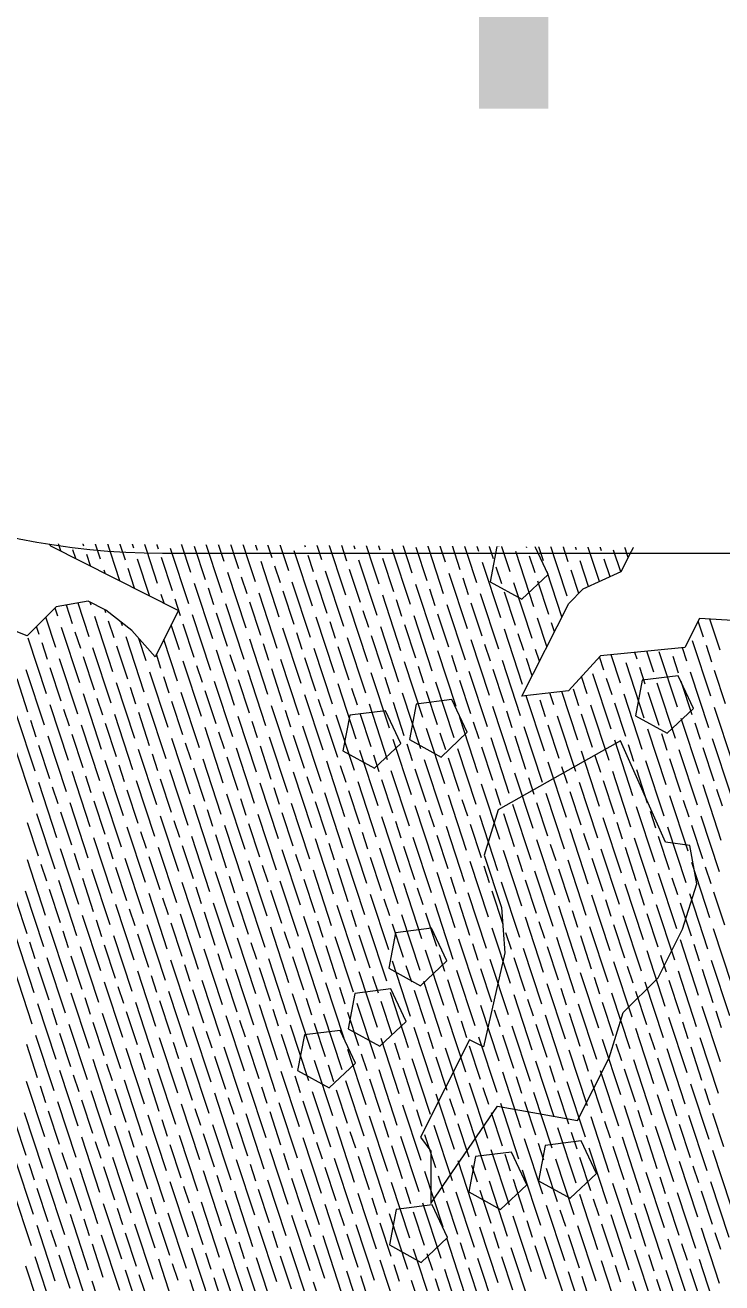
# Model space of a CAD drawing. Header units: millimetres. Extents: x 29001 to 40804, y -8833 to -5892.
# Drawn here: x 31346.83 to 31356.63, y -8234.88 to -8217.2 of the extents above; entities that cross this region are included whole.
import ezdxf
from ezdxf.enums import TextEntityAlignment as Align

# ---------------------------------------------------------------- set-up
doc = ezdxf.new("R2010")
doc.units = ezdxf.units.MM
doc.layers.get('0').update_dxf_attribs({"lineweight": 0})
for name, color, linetype, lineweight in [('250', 250, 'Continuous', 0), ('252', 252, 'Continuous', 0), ('ARBOL', 3, 'Continuous', 0), ('xxx_Auto_Kaplama_Mermer Tarama', 45, 'Continuous', 0), ('xxx_Auto_Yardimci_Isaret Genel', 51, 'Continuous', 0)]:
    doc.layers.add(name, color=color, linetype=linetype, lineweight=lineweight)
doc.styles.add('AUTOBAN', font='')
doc.styles.get('AUTOBAN').set_extended_font_data('Helvetica Normal Tr')

# ---------------------------------------------------------------- blocks, each defined once
blk = doc.blocks.new('cc')
at = {"color": 66, "linetype": 'Continuous', "true_color": 0x608d07}
for p, q in [((-1.3449, 4.1049), (-1.3471, 4.1062)), ((-1.6031, 4.0266), (-1.6162, 4.0341)), ((-1.2717, 3.911), (-1.5265, 4.0582)), ((-1.381, 4.05), (-1.4368, 4.0822)), ((-1.4796, 3.8794), (-1.6735, 3.9914)), ((-1.3898, 3.9034), (-1.5605, 4.0019)), ((-1.1801, 3.934), (-1.3242, 4.0172)), ((-1.3702, 3.7404), (-1.6546, 3.9046)), ((-1.81, 3.7668), (-1.9146, 3.8272)), ((-1.7016, 3.8559), (-1.7109, 3.8613)), ((-1.4884, 3.7328), (-1.659, 3.8313)), ((-1.1383, 3.6824), (-1.4227, 3.8465)), ((-1.2619, 3.8295), (-1.3472, 3.8788)), ((-0.9305, 3.714), (-1.2148, 3.8782)), ((-0.7838, 3.7052), (-0.9829, 3.8202)), ((-0.8221, 3.8031), (-0.899, 3.8475)), ((-1.9085, 3.5962), (-2.1928, 3.7604)), ((-2.0178, 3.7352), (-2.1097, 3.7882)), ((-1.9281, 3.7592), (-2.02, 3.8123)), ((-1.5781, 3.7088), (-1.7682, 3.8185)), ((-1.0486, 3.7064), (-1.2192, 3.8049)), ((-0.051, 3.6612), (-0.2099, 3.753)), ((-2.0266, 3.5886), (-2.1972, 3.6871)), ((-1.6766, 3.5381), (-1.9609, 3.7023)), ((-1.8001, 3.6853), (-1.8854, 3.7346)), ((-1.4687, 3.5698), (-1.7531, 3.734)), ((-1.3604, 3.6589), (-1.4457, 3.7082)), ((-1.029, 3.5434), (-1.3133, 3.7076)), ((-0.9206, 3.6325), (-1.006, 3.6818)), ((-0.762, 3.6168), (-0.8736, 3.6812)), ((-0.1691, 3.6536), (-0.2517, 3.7013)), ((-2.1163, 3.5645), (-2.2588, 3.6468)), ((-1.5869, 3.5622), (-1.7575, 3.6607)), ((-1.2368, 3.5117), (-1.5212, 3.6759)), ((-1.1471, 3.5358), (-1.3177, 3.6343)), ((-0.8151, 3.4958), (-1.0814, 3.6495)), ((-0.7885, 3.5563), (-0.878, 3.6079)), ((-0.0411, 3.5797), (-0.1265, 3.629)), ((-2.007, 3.4256), (-2.2873, 3.5875)), ((-1.8986, 3.5147), (-1.984, 3.5639)), ((-1.5672, 3.3992), (-1.8516, 3.5634)), ((-1.4589, 3.4883), (-1.5442, 3.5376)), ((-1.1275, 3.3728), (-1.4118, 3.537)), ((0.0824, 3.4326), (-0.2019, 3.5967)), ((0.1721, 3.4566), (0.0015, 3.5551)), ((-2.2148, 3.3939), (-2.3443, 3.4687)), ((-2.1251, 3.418), (-2.2957, 3.5165)), ((-1.7751, 3.3675), (-2.0594, 3.5317)), ((-1.6854, 3.3916), (-1.856, 3.4901)), ((-1.3353, 3.3411), (-1.6197, 3.5053)), ((-0.8956, 3.3147), (-1.1799, 3.4789)), ((-1.0191, 3.4619), (-1.1045, 3.5112)), ((-0.8417, 3.4353), (-0.9721, 3.5106)), ((-0.1495, 3.4906), (-0.2178, 3.53)), ((-1.2456, 3.3652), (-1.4162, 3.4637)), ((-0.8572, 3.3684), (-0.9765, 3.4373)), ((-0.0161, 3.2619), (-0.3005, 3.4261)), ((-0.1397, 3.4091), (-0.225, 3.4584)), ((0.1918, 3.2936), (-0.0926, 3.4578)), ((0.4237, 3.2355), (0.1393, 3.3997)), ((-2.5452, 3.2814), (-2.6202, 3.3247)), ((-2.2236, 3.2473), (-2.3793, 3.3372)), ((-2.1055, 3.255), (-2.3289, 3.384)), ((-1.8736, 3.1969), (-2.1579, 3.3611)), ((-1.9971, 3.3441), (-2.0825, 3.3933)), ((-1.6657, 3.2286), (-1.9501, 3.3927)), ((-1.4338, 3.1705), (-1.7182, 3.3347)), ((-1.5574, 3.3177), (-1.6427, 3.3669)), ((-1.226, 3.2022), (-1.5103, 3.3663)), ((-1.1177, 3.2913), (-1.203, 3.3405)), ((-0.8399, 3.2068), (-1.0706, 3.34)), ((-0.3661, 3.3124), (-0.3998, 3.3318)), ((-0.248, 3.32), (-0.3543, 3.3814)), ((0.0736, 3.286), (-0.097, 3.3845)), ((-2.6634, 3.2737), (-2.6686, 3.2768)), ((-2.3133, 3.2233), (-2.469, 3.3132)), ((-1.7839, 3.2209), (-1.9545, 3.3194)), ((-1.3441, 3.1945), (-1.5147, 3.2931)), ((-0.9941, 3.1441), (-1.2785, 3.3083)), ((-0.9044, 3.1682), (-1.075, 3.2667)), ((-0.1146, 3.0913), (-0.399, 3.2555)), ((-0.2382, 3.2385), (-0.3235, 3.2878)), ((0.0933, 3.123), (-0.1911, 3.2872)), ((0.2016, 3.2121), (0.1163, 3.2614)), ((0.533, 3.0966), (0.2486, 3.2608)), ((-2.4118, 3.0527), (-2.6962, 3.2169)), ((-2.5354, 3.1999), (-2.6207, 3.2491)), ((-2.204, 3.0843), (-2.4883, 3.2485)), ((-1.9721, 3.0263), (-2.2565, 3.1905)), ((-2.0957, 3.1735), (-2.181, 3.2227)), ((-1.7642, 3.0579), (-2.0486, 3.2221)), ((-1.6559, 3.1471), (-1.7412, 3.1963)), ((-1.3245, 3.0315), (-1.6089, 3.1957)), ((-0.3465, 3.1494), (-0.4909, 3.2327)), ((-0.0249, 3.1154), (-0.1955, 3.2139)), ((0.3252, 3.0649), (0.0408, 3.2291)), ((0.4149, 3.089), (0.2442, 3.1875)), ((-2.7619, 3.1031), (-2.8138, 3.1331)), ((-2.6437, 3.1107), (-2.7654, 3.181)), ((-2.3221, 3.0767), (-2.4927, 3.1752)), ((-1.8824, 3.0503), (-2.053, 3.1488)), ((-1.5323, 2.9999), (-1.8167, 3.1641)), ((-1.4426, 3.0239), (-1.6133, 3.1224)), ((-1.0926, 2.9735), (-1.377, 3.1377)), ((-1.2162, 3.1207), (-1.3015, 3.1699)), ((-0.8847, 3.0052), (-1.1691, 3.1693)), ((-0.8159, 3.1171), (-0.8617, 3.1435)), ((-0.4646, 3.1418), (-0.5317, 3.1805)), ((-0.3367, 3.0679), (-0.422, 3.1171)), ((-0.0052, 2.9524), (-0.2896, 3.1165)), ((-2.8516, 3.0791), (-2.8622, 3.0852)), ((-2.5103, 2.8821), (-2.7947, 3.0462)), ((-2.6339, 3.0292), (-2.7192, 3.0785)), ((-2.3025, 2.9137), (-2.5869, 3.0779)), ((-2.1942, 3.0028), (-2.2795, 3.0521)), ((-1.8627, 2.8873), (-2.1471, 3.0515)), ((-1.0029, 2.9975), (-1.1735, 3.096)), ((-0.7918, 3.0273), (-0.9372, 3.1113)), ((-0.2131, 2.9207), (-0.4975, 3.0849)), ((-0.1234, 2.9447), (-0.294, 3.0433)), ((0.2266, 2.8943), (-0.0577, 3.0585)), ((0.1031, 3.0415), (0.0178, 3.0907)), ((0.4345, 2.926), (0.1501, 3.0901)), ((0.5428, 3.0151), (0.4575, 3.0643)), ((-2.8604, 2.9325), (-2.959, 2.9894)), ((-2.7422, 2.9401), (-2.9106, 3.0373)), ((-2.4206, 2.9061), (-2.5913, 3.0046)), ((-2.0706, 2.8557), (-2.355, 3.0198)), ((-1.9809, 2.8797), (-2.1515, 2.9782)), ((-1.6309, 2.8293), (-1.9152, 2.9934)), ((-1.7544, 2.9764), (-1.8397, 3.0257)), ((-1.423, 2.8609), (-1.7074, 3.0251)), ((-1.3147, 2.95), (-1.4, 2.9993)), ((-0.9832, 2.8345), (-1.2676, 2.9987)), ((-0.8749, 2.9237), (-0.9602, 2.9729)), ((-0.7678, 2.9376), (-0.8279, 2.9723)), ((-0.445, 2.9788), (-0.5342, 3.0303)), ((0.3164, 2.9183), (0.1457, 3.0169)), ((0.6664, 2.8679), (0.382, 3.0321)), ((-2.9501, 2.9085), (-3.0069, 2.9413)), ((-2.7324, 2.8586), (-2.8177, 2.9079)), ((-2.401, 2.7431), (-2.6854, 2.9073)), ((-1.5411, 2.8533), (-1.7118, 2.9518)), ((-1.1911, 2.8029), (-1.4755, 2.9671)), ((-1.1014, 2.8269), (-1.272, 2.9254)), ((-0.7514, 2.7765), (-1.0357, 2.9407)), ((-0.4352, 2.8973), (-0.5205, 2.9465)), ((-0.1038, 2.7817), (-0.3881, 2.9459)), ((0.0046, 2.8709), (-0.0807, 2.9201)), ((0.336, 2.7553), (0.0516, 2.9195)), ((-2.8407, 2.7695), (-2.9829, 2.8516)), ((-2.6089, 2.7114), (-2.8932, 2.8756)), ((-2.5191, 2.7355), (-2.6898, 2.834)), ((-2.1691, 2.685), (-2.4535, 2.8492)), ((-2.2927, 2.8322), (-2.378, 2.8815)), ((-1.9613, 2.7167), (-2.2456, 2.8809)), ((-1.8529, 2.8058), (-1.9382, 2.8551)), ((-1.5215, 2.6903), (-1.8059, 2.8545)), ((-0.7438, 2.8479), (-0.8323, 2.899)), ((-0.5435, 2.8081), (-0.6051, 2.8437)), ((-0.3116, 2.7501), (-0.5608, 2.894)), ((-0.2219, 2.7741), (-0.3925, 2.8726)), ((0.1281, 2.7237), (-0.1562, 2.8879)), ((0.2178, 2.7477), (0.0472, 2.8462)), ((0.5679, 2.6973), (0.2835, 2.8615)), ((0.4443, 2.8445), (0.359, 2.8937)), ((0.7757, 2.729), (0.4914, 2.8931)), ((-2.9589, 2.7619), (-2.9728, 2.7699)), ((-2.0794, 2.7091), (-2.25, 2.8076)), ((-1.7294, 2.6587), (-2.0137, 2.8228)), ((-1.6396, 2.6827), (-1.8103, 2.7812)), ((-1.2896, 2.6323), (-1.574, 2.7964)), ((-1.4132, 2.7794), (-1.4985, 2.8287)), ((-1.0818, 2.6639), (-1.3661, 2.8281)), ((-0.8499, 2.6059), (-1.1342, 2.77)), ((-0.9734, 2.753), (-1.0587, 2.8023)), ((-0.642, 2.6375), (-0.9264, 2.8017)), ((-0.5337, 2.7266), (-0.619, 2.7759)), ((-0.2023, 2.6111), (-0.4866, 2.7753)), ((0.6576, 2.7213), (0.487, 2.8198)), ((-2.7074, 2.5408), (-2.9813, 2.699)), ((-2.8309, 2.688), (-2.9162, 2.7372)), ((-2.4995, 2.5725), (-2.7839, 2.7367)), ((-2.3912, 2.6616), (-2.4765, 2.7109)), ((-2.0598, 2.5461), (-2.3441, 2.7103)), ((-1.1999, 2.6563), (-1.3705, 2.7548)), ((-0.7602, 2.6299), (-0.9308, 2.7284)), ((-0.4101, 2.5795), (-0.6936, 2.7431)), ((-0.3204, 2.6035), (-0.491, 2.702)), ((0.0296, 2.5531), (-0.2547, 2.7173)), ((-0.0939, 2.7002), (-0.1792, 2.7495)), ((0.2375, 2.5847), (-0.0469, 2.7489)), ((0.4694, 2.5267), (0.185, 2.6909)), ((0.3458, 2.6738), (0.2605, 2.7231)), ((0.6772, 2.5583), (0.3929, 2.7225)), ((0.7856, 2.6475), (0.7002, 2.6967)), ((-2.9393, 2.5989), (-2.9898, 2.6281)), ((-2.6176, 2.5649), (-2.7883, 2.6634)), ((-2.2676, 2.5144), (-2.552, 2.6786)), ((-2.1779, 2.5385), (-2.3485, 2.637)), ((-1.8279, 2.488), (-2.1122, 2.6522)), ((-1.9514, 2.6352), (-2.0367, 2.6845)), ((-1.62, 2.5197), (-1.9044, 2.6839)), ((-1.3881, 2.4616), (-1.6725, 2.6258)), ((-1.5117, 2.6088), (-1.597, 2.6581)), ((-1.1803, 2.4933), (-1.4646, 2.6575)), ((-1.0719, 2.5824), (-1.1572, 2.6317)), ((-0.7405, 2.4669), (-1.0249, 2.6311)), ((0.1193, 2.5771), (-0.0513, 2.6756)), ((0.5591, 2.5507), (0.3885, 2.6492)), ((0.9091, 2.5003), (0.6248, 2.6645)), ((0.9988, 2.5243), (0.8282, 2.6228)), ((-2.9294, 2.5174), (-2.9983, 2.5571)), ((-2.598, 2.4019), (-2.8824, 2.566)), ((-1.7382, 2.5121), (-1.9088, 2.6106)), ((-1.2984, 2.4857), (-1.469, 2.5842)), ((-0.9484, 2.4352), (-1.2327, 2.5994)), ((-0.8587, 2.4593), (-1.0293, 2.5578)), ((-0.5086, 2.4088), (-0.793, 2.573)), ((-0.6322, 2.556), (-0.7175, 2.6053)), ((-0.3008, 2.4405), (-0.5851, 2.6047)), ((-0.0689, 2.3825), (-0.3532, 2.5466)), ((-0.1924, 2.5296), (-0.2778, 2.5789)), ((0.139, 2.4141), (-0.1454, 2.5783)), ((0.2473, 2.5032), (0.162, 2.5525)), ((0.5787, 2.3877), (0.2944, 2.5519)), ((-3.1559, 2.4206), (-3.322, 2.5165)), ((-3.0378, 2.4283), (-3.2323, 2.5406)), ((-2.8059, 2.3702), (-3.0068, 2.4862)), ((-2.7162, 2.3942), (-2.8868, 2.4927)), ((-2.3661, 2.3438), (-2.6505, 2.508)), ((-2.4897, 2.491), (-2.575, 2.5402)), ((-2.1583, 2.3755), (-2.4426, 2.5396)), ((-1.9264, 2.3174), (-2.2107, 2.4816)), ((-2.0499, 2.4646), (-2.1352, 2.5138)), ((-1.7185, 2.3491), (-2.0029, 2.5132)), ((-1.6102, 2.4382), (-1.6955, 2.4874)), ((-1.2788, 2.3227), (-1.5631, 2.4869)), ((-0.4189, 2.4329), (-0.5895, 2.5314)), ((0.0208, 2.4065), (-0.1498, 2.505)), ((0.3709, 2.3561), (0.0865, 2.5202)), ((0.4606, 2.3801), (0.29, 2.4786)), ((0.8106, 2.3297), (0.5262, 2.4938)), ((0.687, 2.4768), (0.6017, 2.5261)), ((1.0185, 2.3613), (0.7341, 2.5255)), ((-3.2456, 2.3966), (-3.3803, 2.4743)), ((-2.2764, 2.3678), (-2.447, 2.4664)), ((-1.8367, 2.3414), (-2.0073, 2.44)), ((-1.4866, 2.291), (-1.771, 2.4552)), ((-1.3969, 2.3151), (-1.5675, 2.4136)), ((-1.0469, 2.2646), (-1.3312, 2.4288)), ((-1.1704, 2.4118), (-1.2558, 2.461)), ((-0.839, 2.2963), (-1.1234, 2.4605)), ((-0.7307, 2.3854), (-0.816, 2.4347)), ((-0.3993, 2.2699), (-0.6836, 2.4341)), ((-0.291, 2.359), (-0.3763, 2.4083)), ((0.0405, 2.2435), (-0.2439, 2.4077)), ((0.9003, 2.3537), (0.7297, 2.4522)), ((1.2504, 2.3033), (0.966, 2.4674)), ((-3.1363, 2.2576), (-3.3752, 2.3956)), ((-2.9044, 2.1996), (-3.1887, 2.3638)), ((-3.0279, 2.3468), (-3.1132, 2.396)), ((-2.6965, 2.2312), (-2.9809, 2.3954)), ((-2.4646, 2.1732), (-2.749, 2.3374)), ((-2.5882, 2.3204), (-2.6735, 2.3696)), ((-2.2568, 2.2048), (-2.5411, 2.369)), ((-2.1484, 2.294), (-2.2338, 2.3432)), ((-1.817, 2.1784), (-2.1014, 2.3426)), ((-0.9572, 2.2887), (-1.1278, 2.3872)), ((-0.6071, 2.2382), (-0.8915, 2.4024)), ((-0.5174, 2.2623), (-0.688, 2.3608)), ((-0.1674, 2.2118), (-0.4518, 2.376)), ((-0.0777, 2.2359), (-0.2483, 2.3344)), ((0.2724, 2.1854), (-0.012, 2.3496)), ((0.1488, 2.3326), (0.0635, 2.3819)), ((0.4802, 2.2171), (0.1958, 2.3813)), ((0.5885, 2.3062), (0.5032, 2.3555)), ((0.92, 2.1907), (0.6356, 2.3549)), ((-3.2544, 2.25), (-3.3702, 2.3168)), ((-2.8147, 2.2236), (-2.9853, 2.3221)), ((-2.3749, 2.1972), (-2.5455, 2.2957)), ((-2.0249, 2.1468), (-2.3092, 2.311)), ((-1.9352, 2.1708), (-2.1058, 2.2693)), ((-1.5851, 2.1204), (-1.8695, 2.2846)), ((-1.7087, 2.2676), (-1.794, 2.3168)), ((-1.3773, 2.1521), (-1.6616, 2.3162)), ((-1.269, 2.2412), (-1.3543, 2.2904)), ((-0.9375, 2.1257), (-1.2219, 2.2898)), ((-0.8292, 2.2148), (-0.9145, 2.264)), ((-0.4978, 2.0993), (-0.7822, 2.2634)), ((0.3621, 2.2095), (0.1914, 2.308)), ((0.7121, 2.159), (0.4277, 2.3232)), ((0.8018, 2.1831), (0.6312, 2.2816)), ((1.1519, 2.1326), (0.8675, 2.2968)), ((1.0283, 2.2798), (0.943, 2.3291)), ((1.3597, 2.1643), (1.0753, 2.3285)), ((-3.2348, 2.087), (-3.4214, 2.1947)), ((-3.3441, 2.226), (-3.4018, 2.2593)), ((-3.0029, 2.029), (-3.2872, 2.1931)), ((-3.1264, 2.1761), (-3.2118, 2.2254)), ((-2.795, 2.0606), (-3.0794, 2.2248)), ((-2.6867, 2.1497), (-2.772, 2.199)), ((-2.3553, 2.0342), (-2.6396, 2.1984)), ((-1.4954, 2.1444), (-1.666, 2.2429)), ((-1.1454, 2.094), (-1.4298, 2.2582)), ((-1.0557, 2.118), (-1.2263, 2.2165)), ((-0.7056, 2.0676), (-0.99, 2.2318)), ((-0.2659, 2.0412), (-0.5503, 2.2054)), ((-0.3895, 2.1884), (-0.4748, 2.2376)), ((-0.058, 2.0729), (-0.3424, 2.237)), ((0.0503, 2.162), (-0.035, 2.2112)), ((0.3817, 2.0465), (0.0973, 2.2107)), ((1.2416, 2.1567), (1.0709, 2.2552)), ((-2.9132, 2.053), (-3.0838, 2.1515)), ((-2.5631, 2.0026), (-2.8475, 2.1667)), ((-2.4734, 2.0266), (-2.644, 2.1251)), ((-2.1234, 1.9762), (-2.4078, 2.1404)), ((-2.247, 2.1233), (-2.3323, 2.1726)), ((-1.9155, 2.0078), (-2.1999, 2.172)), ((-1.8072, 2.0969), (-1.8925, 2.1462)), ((-1.4758, 1.9814), (-1.7602, 2.1456)), ((-0.6159, 2.0916), (-0.7866, 2.1902)), ((-0.1762, 2.0652), (-0.3468, 2.1638)), ((0.1739, 2.0148), (-0.1105, 2.179)), ((0.2636, 2.0389), (0.0929, 2.1374)), ((0.6136, 1.9884), (0.3292, 2.1526)), ((0.49, 2.1356), (0.4047, 2.1848)), ((0.8215, 2.0201), (0.5371, 2.1843)), ((1.0533, 1.962), (0.769, 2.1262)), ((0.9298, 2.1092), (0.8445, 2.1585)), ((1.2612, 1.9937), (0.9768, 2.1579)), ((1.3695, 2.0828), (1.2842, 2.1321)), ((-3.3529, 2.0794), (-3.4201, 2.1182)), ((-3.225, 2.0055), (-3.3103, 2.0548)), ((-2.8935, 1.89), (-3.1779, 2.0542)), ((-2.0337, 2.0002), (-2.2043, 2.0987)), ((-1.6836, 1.9498), (-1.968, 2.114)), ((-1.5939, 1.9738), (-1.7646, 2.0723)), ((-1.2439, 1.9234), (-1.5283, 2.0876)), ((-1.3675, 2.0706), (-1.4528, 2.1198)), ((-1.036, 1.955), (-1.3204, 2.1192)), ((-0.8041, 1.897), (-1.0885, 2.0612)), ((-0.9277, 2.0442), (-1.013, 2.0934)), ((-0.5963, 1.9286), (-0.8807, 2.0928)), ((-0.488, 2.0178), (-0.5733, 2.067)), ((-0.1565, 1.9022), (-0.4409, 2.0664)), ((0.7033, 2.0125), (0.5327, 2.111)), ((1.1431, 1.9861), (0.9724, 2.0846)), ((1.4931, 1.9356), (1.2087, 2.0998)), ((-3.1014, 1.8583), (-3.3858, 2.0225)), ((-3.0117, 1.8824), (-3.1823, 1.9809)), ((-2.6616, 1.8319), (-2.946, 1.9961)), ((-2.7852, 1.9791), (-2.8705, 2.0284)), ((-2.4538, 1.8636), (-2.7382, 2.0278)), ((-2.3455, 1.9527), (-2.4308, 2.002)), ((-2.014, 1.8372), (-2.2984, 2.0014)), ((-1.1542, 1.9474), (-1.3248, 2.0459)), ((-0.7144, 1.921), (-0.8851, 2.0195)), ((-0.3644, 1.8706), (-0.6488, 2.0348)), ((-0.2747, 1.8946), (-0.4453, 1.9931)), ((0.0753, 1.8442), (-0.209, 2.0084)), ((-0.0482, 1.9914), (-0.1335, 2.0406)), ((0.2832, 1.8759), (-0.0012, 2.04)), ((0.5151, 1.8178), (0.2307, 1.982)), ((0.3915, 1.965), (0.3062, 2.0142)), ((0.7229, 1.8495), (0.4386, 2.0136)), ((0.8313, 1.9386), (0.746, 1.9878)), ((1.1627, 1.8231), (0.8783, 1.9872)), ((-3.3333, 1.9164), (-3.4176, 1.9651)), ((-2.5719, 1.856), (-2.7426, 1.9545)), ((-2.2219, 1.8056), (-2.5063, 1.9697)), ((-2.1322, 1.8296), (-2.3028, 1.9281)), ((-1.7821, 1.7792), (-2.0665, 1.9433)), ((-1.9057, 1.9263), (-1.991, 1.9756)), ((-1.5743, 1.8108), (-1.8587, 1.975)), ((-1.3424, 1.7528), (-1.6268, 1.9169)), ((-1.466, 1.8999), (-1.5513, 1.9492)), ((-1.1345, 1.7844), (-1.4189, 1.9486)), ((-1.0262, 1.8735), (-1.1115, 1.9228)), ((-0.6948, 1.758), (-0.9792, 1.9222)), ((0.1651, 1.8682), (-0.0056, 1.9667)), ((0.6048, 1.8418), (0.4342, 1.9403)), ((0.9548, 1.7914), (0.6705, 1.9556)), ((1.0445, 1.8154), (0.8739, 1.914)), ((1.3946, 1.765), (1.1102, 1.9292)), ((1.271, 1.9122), (1.1857, 1.9614)), ((1.6024, 1.7967), (1.3181, 1.9608)), ((-3.3235, 1.8349), (-3.4088, 1.8841)), ((-2.992, 1.7194), (-3.2764, 1.8836)), ((-2.8837, 1.8085), (-2.969, 1.8578)), ((-2.6503, 1.7496), (-2.8367, 1.8572)), ((-1.6924, 1.8032), (-1.8631, 1.9017)), ((-1.2527, 1.7768), (-1.4233, 1.8753)), ((-0.9027, 1.7264), (-1.187, 1.8905)), ((-0.8129, 1.7504), (-0.9836, 1.8489)), ((-0.4629, 1.7), (-0.7473, 1.8642)), ((-0.5865, 1.8471), (-0.6718, 1.8964)), ((-0.2551, 1.7316), (-0.5394, 1.8958)), ((-0.1467, 1.8207), (-0.232, 1.87)), ((0.1847, 1.7052), (-0.0997, 1.8694)), ((0.293, 1.7944), (0.2077, 1.8436)), ((0.6244, 1.6788), (0.3401, 1.843)), ((1.4843, 1.7891), (1.3137, 1.8876)), ((-3.1999, 1.6877), (-3.4151, 1.8119)), ((-3.1102, 1.7118), (-3.2808, 1.8103)), ((-2.8297, 1.7015), (-3.0445, 1.8255)), ((-2.74, 1.7255), (-2.8411, 1.7839)), ((-2.5606, 1.7736), (-2.6048, 1.7991)), ((-2.444, 1.7821), (-2.5293, 1.8314)), ((-2.1125, 1.6666), (-2.3969, 1.8308)), ((-1.8807, 1.6085), (-2.165, 1.7727)), ((-2.0042, 1.7557), (-2.0895, 1.805)), ((-1.6728, 1.6402), (-1.9572, 1.8044)), ((-1.5645, 1.7293), (-1.6498, 1.7786)), ((-1.2331, 1.6138), (-1.5174, 1.778)), ((-0.3732, 1.724), (-0.5438, 1.8225)), ((-0.0232, 1.6736), (-0.3075, 1.8378)), ((0.0665, 1.6976), (-0.1041, 1.7961)), ((0.4166, 1.6472), (0.1322, 1.8114)), ((0.5063, 1.6712), (0.3357, 1.7697)), ((0.8563, 1.6208), (0.572, 1.785)), ((0.7328, 1.768), (0.6475, 1.8172)), ((1.0642, 1.6524), (0.7798, 1.8166)), ((1.1725, 1.7416), (1.0872, 1.7908)), ((1.5039, 1.6261), (1.2196, 1.7902)), ((-3.1886, 1.6054), (-3.3749, 1.7129)), ((-2.3204, 1.6349), (-2.4492, 1.7093)), ((-2.2307, 1.659), (-2.4013, 1.7575)), ((-1.7909, 1.6326), (-1.9616, 1.7311)), ((-1.4409, 1.5821), (-1.7253, 1.7463)), ((-1.3512, 1.6062), (-1.5218, 1.7047)), ((-1.0012, 1.5557), (-1.2855, 1.7199)), ((-1.1247, 1.7029), (-1.21, 1.7522)), ((-0.7933, 1.5874), (-1.0777, 1.7516)), ((-0.685, 1.6765), (-0.7703, 1.7258)), ((-0.3536, 1.561), (-0.6379, 1.7252)), ((-0.2452, 1.6501), (-0.3305, 1.6994)), ((0.0862, 1.5346), (-0.1982, 1.6988)), ((0.946, 1.6448), (0.7754, 1.7433)), ((1.2961, 1.5944), (1.0117, 1.7586)), ((1.3858, 1.6184), (1.2152, 1.7169)), ((1.7358, 1.568), (1.4515, 1.7322)), ((1.6123, 1.7152), (1.5269, 1.7644)), ((-3.3123, 1.6009), (-3.3793, 1.6396)), ((-3.0989, 1.6294), (-3.143, 1.6549)), ((-3.0092, 1.6534), (-3.0675, 1.6871)), ((-2.9195, 1.6775), (-2.9352, 1.6865)), ((-2.1027, 1.5851), (-2.188, 1.6343)), ((-1.7713, 1.4696), (-2.0557, 1.6338)), ((-0.9115, 1.5798), (-1.0821, 1.6783)), ((-0.5614, 1.5294), (-0.8458, 1.6935)), ((-0.4717, 1.5534), (-0.6423, 1.6519)), ((-0.1217, 1.503), (-0.406, 1.6671)), ((0.3181, 1.4766), (0.0337, 1.6407)), ((0.1945, 1.6237), (0.1092, 1.673)), ((0.5259, 1.5082), (0.2416, 1.6724)), ((0.6343, 1.5973), (0.5489, 1.6466)), ((0.9657, 1.4818), (0.6813, 1.646)), ((1.8255, 1.592), (1.6549, 1.6905)), ((-2.2111, 1.496), (-2.4252, 1.6196)), ((-1.9792, 1.4379), (-2.2635, 1.6021)), ((-1.8895, 1.462), (-2.0601, 1.5605)), ((-1.5394, 1.4115), (-1.8238, 1.5757)), ((-1.663, 1.5587), (-1.7483, 1.6079)), ((-1.3316, 1.4432), (-1.6159, 1.6074)), ((-1.2232, 1.5323), (-1.3085, 1.5816)), ((-0.8918, 1.4168), (-1.1762, 1.581)), ((-0.032, 1.527), (-0.2026, 1.6255)), ((0.4078, 1.5006), (0.2372, 1.5991)), ((0.7578, 1.4502), (0.4735, 1.6143)), ((0.8475, 1.4742), (0.6769, 1.5727)), ((1.1976, 1.4238), (0.9132, 1.588)), ((1.074, 1.5709), (0.9887, 1.6202)), ((1.4054, 1.4554), (1.1211, 1.6196)), ((1.6373, 1.3974), (1.353, 1.5616)), ((1.5138, 1.5446), (1.4284, 1.5938)), ((1.8452, 1.429), (1.5608, 1.5932)), ((-2.8587, 1.4907), (-2.8748, 1.5001)), ((-2.7689, 1.5147), (-2.7851, 1.5241)), ((-2.641, 1.4409), (-2.7263, 1.4901)), ((-2.6508, 1.5224), (-2.6689, 1.5328)), ((-2.3096, 1.3254), (-2.5939, 1.4895)), ((-2.4189, 1.4643), (-2.5339, 1.5307)), ((-2.3292, 1.4884), (-2.4011, 1.5299)), ((-1.4497, 1.4356), (-1.6203, 1.5341)), ((-1.0997, 1.3851), (-1.384, 1.5493)), ((-1.01, 1.4092), (-1.1806, 1.5077)), ((-0.6599, 1.3587), (-0.9443, 1.5229)), ((-0.7835, 1.5059), (-0.8688, 1.5552)), ((-0.4521, 1.3904), (-0.7364, 1.5546)), ((-0.2202, 1.3323), (-0.5045, 1.4965)), ((-0.3437, 1.4795), (-0.4291, 1.5288)), ((-0.0123, 1.364), (-0.2967, 1.5282)), ((0.096, 1.4531), (0.0107, 1.5024)), ((0.4274, 1.3376), (0.1431, 1.5018)), ((1.2873, 1.4478), (1.1167, 1.5463)), ((1.727, 1.4214), (1.5564, 1.5199)), ((2.0771, 1.371), (1.7927, 1.5352)), ((-2.7493, 1.3517), (-2.9216, 1.4512)), ((-2.5174, 1.2937), (-2.8018, 1.4579)), ((-2.4277, 1.3177), (-2.5983, 1.4162)), ((-2.0777, 1.2673), (-2.362, 1.4315)), ((-2.2012, 1.4145), (-2.2865, 1.4637)), ((-1.8698, 1.299), (-2.1542, 1.4631)), ((-1.7615, 1.3881), (-1.8468, 1.4373)), ((-1.4301, 1.2726), (-1.7144, 1.4367)), ((-0.5702, 1.3828), (-0.7408, 1.4813)), ((-0.1305, 1.3564), (-0.3011, 1.4549)), ((0.2196, 1.3059), (-0.0648, 1.4701)), ((0.3093, 1.33), (0.1387, 1.4285)), ((0.6593, 1.2795), (0.375, 1.4437)), ((0.5358, 1.4267), (0.4504, 1.476)), ((0.8672, 1.3112), (0.5828, 1.4754)), ((1.0991, 1.2532), (0.8147, 1.4173)), ((0.9755, 1.4003), (0.8902, 1.4496)), ((1.3069, 1.2848), (1.0226, 1.449)), ((1.4152, 1.3739), (1.3299, 1.4232)), ((1.7467, 1.2584), (1.4623, 1.4226)), ((-2.9572, 1.3201), (-2.9992, 1.3444)), ((-2.8675, 1.3441), (-2.9626, 1.3991)), ((-1.988, 1.2913), (-2.1586, 1.3898)), ((-1.6379, 1.2409), (-1.9223, 1.4051)), ((-1.5482, 1.2649), (-1.7188, 1.3634)), ((-1.1982, 1.2145), (-1.4825, 1.3787)), ((-1.3217, 1.3617), (-1.4071, 1.4109)), ((-0.9903, 1.2462), (-1.2747, 1.4103)), ((-0.7584, 1.1881), (-1.0428, 1.3523)), ((-0.882, 1.3353), (-0.9673, 1.3845)), ((-0.5506, 1.2198), (-0.8349, 1.3839)), ((-0.4422, 1.3089), (-0.5276, 1.3581)), ((-0.1108, 1.1934), (-0.3952, 1.3576)), ((0.749, 1.3036), (0.5784, 1.4021)), ((1.1888, 1.2772), (1.0182, 1.3757)), ((1.5388, 1.2268), (1.2544, 1.3909)), ((1.6285, 1.2508), (1.4579, 1.3493)), ((1.9786, 1.2004), (1.6942, 1.3645)), ((1.855, 1.3475), (1.7697, 1.3968)), ((2.1864, 1.232), (1.902, 1.3962)), ((-2.6159, 1.1231), (-2.9003, 1.2873)), ((-2.7395, 1.2702), (-2.8248, 1.3195)), ((-2.4081, 1.1547), (-2.6924, 1.3189)), ((-2.2997, 1.2439), (-2.3851, 1.2931)), ((-1.9683, 1.1283), (-2.2527, 1.2925)), ((-1.1085, 1.2385), (-1.2791, 1.3371)), ((-0.6687, 1.2122), (-0.8393, 1.3107)), ((-0.3187, 1.1617), (-0.603, 1.3259)), ((-0.229, 1.1858), (-0.3996, 1.2843)), ((0.1211, 1.1353), (-0.1633, 1.2995)), ((-0.0025, 1.2825), (-0.0878, 1.3317)), ((0.3289, 1.167), (0.0446, 1.3312)), ((0.5608, 1.1089), (0.2764, 1.2731)), ((0.4372, 1.2561), (0.3519, 1.3054)), ((0.7687, 1.1406), (0.4843, 1.3048)), ((0.877, 1.2297), (0.7917, 1.279)), ((1.2084, 1.1142), (0.924, 1.2784)), ((2.0683, 1.2244), (1.8976, 1.3229)), ((-2.8478, 1.1811), (-3.0036, 1.2711)), ((-2.5262, 1.1471), (-2.6968, 1.2456)), ((-2.1762, 1.0967), (-2.4605, 1.2609)), ((-2.0865, 1.1207), (-2.2571, 1.2192)), ((-1.7364, 1.0703), (-2.0208, 1.2345)), ((-1.86, 1.2175), (-1.9453, 1.2667)), ((-1.5286, 1.1019), (-1.8129, 1.2661)), ((-1.2967, 1.0439), (-1.5811, 1.2081)), ((-1.4202, 1.1911), (-1.5056, 1.2403)), ((-1.0888, 1.0755), (-1.3732, 1.2397)), ((-0.9805, 1.1647), (-1.0658, 1.2139)), ((-0.6491, 1.0492), (-0.9334, 1.2133)), ((0.2108, 1.1594), (0.0402, 1.2579)), ((0.6505, 1.133), (0.4799, 1.2315)), ((1.0006, 1.0825), (0.7162, 1.2467)), ((1.0903, 1.1066), (0.9196, 1.2051)), ((1.4403, 1.0561), (1.1559, 1.2203)), ((1.3167, 1.2033), (1.2314, 1.2526)), ((1.6482, 1.0878), (1.3638, 1.252)), ((1.7565, 1.1769), (1.6712, 1.2262)), ((2.0879, 1.0614), (1.8035, 1.2256)), ((-2.966, 1.1735), (-3.0081, 1.1978)), ((-2.838, 1.0996), (-2.9233, 1.1489)), ((-2.5066, 0.9841), (-2.7909, 1.1483)), ((-1.6467, 1.0943), (-1.8173, 1.1928)), ((-1.207, 1.0679), (-1.3776, 1.1664)), ((-0.8569, 1.0175), (-1.1413, 1.1817)), ((-0.7672, 1.0415), (-0.9378, 1.14)), ((-0.4172, 0.9911), (-0.7016, 1.1553)), ((-0.5408, 1.1383), (-0.6261, 1.1875)), ((-0.2093, 1.0228), (-0.4937, 1.1869)), ((-0.101, 1.1119), (-0.1863, 1.1611)), ((0.2304, 0.9964), (-0.054, 1.1605)), ((0.3387, 1.0855), (0.2534, 1.1347)), ((0.6702, 0.97), (0.3858, 1.1341)), ((1.53, 1.0802), (1.3594, 1.1787)), ((1.88, 1.0297), (1.5957, 1.1939)), ((1.9698, 1.0538), (1.7991, 1.1523)), ((2.3198, 1.0033), (2.0354, 1.1675)), ((2.1962, 1.1505), (2.1109, 1.1998)), ((-2.7144, 0.9525), (-2.9988, 1.1166)), ((-2.6247, 0.9765), (-2.7953, 1.075)), ((-2.2747, 0.9261), (-2.5591, 1.0902)), ((-2.3983, 1.0732), (-2.4836, 1.1225)), ((-2.0668, 0.9577), (-2.3512, 1.1219)), ((-1.8349, 0.8997), (-2.1193, 1.0638)), ((-1.9585, 1.0468), (-2.0438, 1.0961)), ((-1.6271, 0.9313), (-1.9114, 1.0955)), ((-1.5188, 1.0204), (-1.6041, 1.0697)), ((-1.1873, 0.9049), (-1.4717, 1.0691)), ((-0.3275, 1.0151), (-0.4981, 1.1136)), ((0.0226, 0.9647), (-0.2618, 1.1289)), ((0.1123, 0.9887), (-0.0584, 1.0872)), ((0.4623, 0.9383), (0.1779, 1.1025)), ((0.552, 0.9623), (0.3814, 1.0609)), ((0.902, 0.9119), (0.6177, 1.0761)), ((0.7785, 1.0591), (0.6932, 1.1083)), ((1.1099, 0.9436), (0.8255, 1.1078)), ((1.2182, 1.0327), (1.1329, 1.0819)), ((1.5496, 0.9172), (1.2653, 1.0814)), ((-2.185, 0.9501), (-2.3556, 1.0486)), ((-1.7452, 0.9237), (-1.9158, 1.0222)), ((-1.3952, 0.8733), (-1.6796, 1.0374)), ((-1.3055, 0.8973), (-1.4761, 0.9958)), ((-0.9554, 0.8469), (-1.2398, 1.0111)), ((-1.079, 0.994), (-1.1643, 1.0433)), ((-0.7476, 0.8785), (-1.032, 1.0427)), ((-0.6393, 0.9677), (-0.7246, 1.0169)), ((-0.3078, 0.8521), (-0.5922, 1.0163)), ((-0.1995, 0.9413), (-0.2848, 0.9905)), ((0.9918, 0.936), (0.8211, 1.0345)), ((1.3418, 0.8855), (1.0574, 1.0497)), ((1.4315, 0.9096), (1.2609, 1.0081)), ((1.7815, 0.8591), (1.4972, 1.0233)), ((1.658, 1.0063), (1.5727, 1.0555)), ((1.9894, 0.8908), (1.705, 1.055)), ((2.2213, 0.8327), (1.9369, 0.9969)), ((2.0977, 0.9799), (2.0124, 1.0292)), ((2.4291, 0.8644), (2.1448, 1.0286)), ((-2.6051, 0.8135), (-2.8894, 0.9777)), ((-2.3732, 0.7554), (-2.6576, 0.9196)), ((-2.4968, 0.9026), (-2.5821, 0.9519)), ((-2.1653, 0.7871), (-2.4497, 0.9513)), ((-2.057, 0.8762), (-2.1423, 0.9255)), ((-1.7256, 0.7607), (-2.01, 0.9249)), ((-0.8657, 0.8709), (-1.0364, 0.9694)), ((-0.5157, 0.8205), (-0.8001, 0.9847)), ((-0.426, 0.8445), (-0.5966, 0.943)), ((-0.076, 0.7941), (-0.3603, 0.9583)), ((0.1319, 0.8257), (-0.1525, 0.9899)), ((0.3638, 0.7677), (0.0794, 0.9319)), ((0.2402, 0.9149), (0.1549, 0.9641)), ((0.5716, 0.7993), (0.2873, 0.9635)), ((0.68, 0.8885), (0.5947, 0.9377)), ((1.0114, 0.773), (0.727, 0.9371)), ((1.8713, 0.8832), (1.7006, 0.9817)), ((2.311, 0.8568), (2.1404, 0.9553)), ((-2.7232, 0.8059), (-2.8938, 0.9044)), ((-2.2835, 0.7795), (-2.4541, 0.878)), ((-1.9334, 0.729), (-2.2178, 0.8932)), ((-1.8437, 0.7531), (-2.0144, 0.8516)), ((-1.4937, 0.7027), (-1.7781, 0.8668)), ((-1.6173, 0.8498), (-1.7026, 0.8991)), ((-1.2858, 0.7343), (-1.5702, 0.8985)), ((-1.1775, 0.8234), (-1.2628, 0.8727)), ((-0.8461, 0.7079), (-1.1305, 0.8721)), ((0.0138, 0.8181), (-0.1569, 0.9166)), ((0.4535, 0.7917), (0.2829, 0.8902)), ((0.8035, 0.7413), (0.5192, 0.9055)), ((0.8933, 0.7653), (0.7226, 0.8638)), ((1.2433, 0.7149), (0.9589, 0.8791)), ((1.1197, 0.8621), (1.0344, 0.9113)), ((1.4511, 0.7466), (1.1668, 0.9107)), ((1.683, 0.6885), (1.3987, 0.8527)), ((1.5595, 0.8357), (1.4742, 0.8849)), ((1.8909, 0.7202), (1.6065, 0.8843)), ((1.9992, 0.8093), (1.9139, 0.8585)), ((2.3306, 0.6938), (2.0463, 0.8579)), ((-2.5953, 0.732), (-2.6806, 0.7812)), ((-2.2638, 0.6165), (-2.5482, 0.7807)), ((-1.404, 0.7267), (-1.5746, 0.8252)), ((-1.054, 0.6763), (-1.3383, 0.8404)), ((-0.9642, 0.7003), (-1.1349, 0.7988)), ((-0.6142, 0.6499), (-0.8986, 0.814)), ((-0.7378, 0.797), (-0.8231, 0.8463)), ((-0.4064, 0.6815), (-0.6907, 0.8457)), ((-0.1745, 0.6235), (-0.4588, 0.7876)), ((-0.298, 0.7706), (-0.3833, 0.8199)), ((0.0334, 0.6551), (-0.251, 0.8193)), ((0.1417, 0.7442), (0.0564, 0.7935)), ((0.4731, 0.6287), (0.1888, 0.7929)), ((1.333, 0.7389), (1.1624, 0.8374)), ((1.7727, 0.7125), (1.6021, 0.811)), ((2.1228, 0.6621), (1.8384, 0.8263)), ((2.2125, 0.6861), (2.0419, 0.7847)), ((-2.4717, 0.5848), (-2.7561, 0.749)), ((-2.382, 0.6089), (-2.5526, 0.7074)), ((-2.032, 0.5584), (-2.3163, 0.7226)), ((-2.1555, 0.7056), (-2.2408, 0.7549)), ((-1.8241, 0.5901), (-2.1085, 0.7543)), ((-1.7158, 0.6792), (-1.8011, 0.7285)), ((-1.3844, 0.5637), (-1.6687, 0.7279)), ((-0.5245, 0.6739), (-0.6951, 0.7724)), ((-0.0847, 0.6475), (-0.2554, 0.746)), ((0.2653, 0.5971), (-0.0191, 0.7612)), ((0.355, 0.6211), (0.1844, 0.7196)), ((0.705, 0.5707), (0.4207, 0.7349)), ((0.5815, 0.7178), (0.4962, 0.7671)), ((0.9129, 0.6023), (0.6285, 0.7665)), ((1.1448, 0.5443), (0.8604, 0.7085)), ((1.0212, 0.6915), (0.9359, 0.7407)), ((1.3526, 0.5759), (1.0683, 0.7401)), ((1.461, 0.6651), (1.3757, 0.7143)), ((1.7924, 0.5495), (1.508, 0.7137)), ((-1.9422, 0.5825), (-2.1129, 0.681)), ((-1.5922, 0.532), (-1.8766, 0.6962)), ((-1.5025, 0.5561), (-1.6731, 0.6546)), ((-1.1525, 0.5056), (-1.4368, 0.6698)), ((-1.276, 0.6528), (-1.3613, 0.7021)), ((-0.9446, 0.5373), (-1.229, 0.7015)), ((-0.7127, 0.4792), (-0.9971, 0.6434)), ((-0.8363, 0.6264), (-0.9216, 0.6757)), ((-0.5049, 0.5109), (-0.7892, 0.6751)), ((-0.3965, 0.6), (-0.4818, 0.6493)), ((-0.0651, 0.4845), (-0.3495, 0.6487)), ((0.7947, 0.5947), (0.6241, 0.6932)), ((1.2345, 0.5683), (1.0639, 0.6668)), ((1.5845, 0.5179), (1.3002, 0.6821)), ((1.6742, 0.5419), (1.5036, 0.6404)), ((2.0243, 0.4915), (1.7399, 0.6557)), ((1.9007, 0.6387), (1.8154, 0.6879)), ((2.2321, 0.5231), (1.9478, 0.6873)), ((-2.3624, 0.4459), (-2.6467, 0.61)), ((-2.254, 0.535), (-2.3393, 0.5842)), ((-1.9226, 0.4195), (-2.207, 0.5836)), ((-1.0628, 0.5297), (-1.2334, 0.6282)), ((-0.623, 0.5033), (-0.7936, 0.6018)), ((-0.273, 0.4528), (-0.5573, 0.617)), ((-0.1833, 0.4769), (-0.3539, 0.5754)), ((0.1668, 0.4265), (-0.1176, 0.5906)), ((0.0432, 0.5736), (-0.0421, 0.6229)), ((0.3746, 0.4581), (0.0903, 0.6223)), ((0.483, 0.5472), (0.3977, 0.5965)), ((0.8144, 0.4317), (0.53, 0.5959)), ((0.9227, 0.5208), (0.8374, 0.5701)), ((1.2541, 0.4053), (0.9698, 0.5695)), ((-2.1305, 0.3878), (-2.4148, 0.552)), ((-2.0408, 0.4118), (-2.2114, 0.5104)), ((-1.6907, 0.3614), (-1.9751, 0.5256)), ((-1.8143, 0.5086), (-1.8996, 0.5578)), ((-1.4829, 0.3931), (-1.7672, 0.5572)), ((-1.251, 0.335), (-1.5353, 0.4992)), ((-1.3745, 0.4822), (-1.4598, 0.5314)), ((-1.0431, 0.3667), (-1.3275, 0.5309)), ((-0.9348, 0.4558), (-1.0201, 0.505)), ((-0.6034, 0.3403), (-0.8877, 0.5045)), ((0.2565, 0.4505), (0.0859, 0.549)), ((0.6065, 0.4001), (0.3222, 0.5642)), ((0.6962, 0.4241), (0.5256, 0.5226)), ((1.0463, 0.3737), (0.7619, 0.5378)), ((1.136, 0.3977), (0.9654, 0.4962)), ((1.486, 0.3473), (1.2017, 0.5114)), ((1.3625, 0.4944), (1.2771, 0.5437)), ((1.6939, 0.3789), (1.4095, 0.5431)), ((1.8022, 0.468), (1.7169, 0.5173)), ((-1.601, 0.3854), (-1.7716, 0.484)), ((-1.1613, 0.3591), (-1.3319, 0.4576)), ((-0.8112, 0.3086), (-1.0956, 0.4728)), ((-0.7215, 0.3327), (-0.8921, 0.4312)), ((-0.3715, 0.2822), (-0.6558, 0.4464)), ((-0.495, 0.4294), (-0.5803, 0.4787)), ((-0.1636, 0.3139), (-0.448, 0.4781)), ((-0.0553, 0.403), (-0.1406, 0.4523)), ((0.2761, 0.2875), (-0.0082, 0.4517)), ((0.3845, 0.3766), (0.2991, 0.4259)), ((0.7159, 0.2611), (0.4315, 0.4253)), ((1.5757, 0.3713), (1.4051, 0.4698)), ((1.9258, 0.3209), (1.6414, 0.485)), ((-2.0211, 0.2488), (-2.3055, 0.413)), ((-1.7892, 0.1908), (-2.0736, 0.355)), ((-1.9128, 0.338), (-1.9981, 0.3872)), ((-1.5814, 0.2224), (-1.8657, 0.3866)), ((-1.473, 0.3116), (-1.5583, 0.3608)), ((-1.1416, 0.1961), (-1.426, 0.3602)), ((-0.2818, 0.3063), (-0.4524, 0.4048)), ((0.0683, 0.2558), (-0.2161, 0.42)), ((0.158, 0.2799), (-0.0126, 0.3784)), ((0.508, 0.2294), (0.2237, 0.3936)), ((0.9478, 0.203), (0.6634, 0.3672)), ((0.8242, 0.3502), (0.7389, 0.3995)), ((1.1556, 0.2347), (0.8713, 0.3989)), ((1.2639, 0.3238), (1.1786, 0.3731)), ((1.5954, 0.2083), (1.311, 0.3725)), ((-2.1393, 0.2412), (-2.3099, 0.3397)), ((-1.6995, 0.2148), (-1.8701, 0.3133)), ((-1.3495, 0.1644), (-1.6338, 0.3286)), ((-1.2598, 0.1884), (-1.4304, 0.2869)), ((-0.9097, 0.138), (-1.1941, 0.3022)), ((-1.0333, 0.2852), (-1.1186, 0.3344)), ((-0.7019, 0.1697), (-0.9862, 0.3338)), ((-0.5935, 0.2588), (-0.6789, 0.308)), ((-0.2621, 0.1433), (-0.5465, 0.3074)), ((0.5977, 0.2535), (0.4271, 0.352)), ((1.0375, 0.2271), (0.8669, 0.3256)), ((1.3875, 0.1766), (1.1031, 0.3408)), ((1.4772, 0.2007), (1.3066, 0.2992)), ((-2.0113, 0.1673), (-2.0966, 0.2166)), ((-1.6799, 0.0518), (-1.9642, 0.216)), ((-0.82, 0.162), (-0.9906, 0.2605)), ((-0.47, 0.1116), (-0.7543, 0.2758)), ((-0.3803, 0.1356), (-0.5509, 0.2342)), ((-0.0302, 0.0852), (-0.3146, 0.2494)), ((-0.1538, 0.2324), (-0.2391, 0.2816)), ((0.1776, 0.1169), (-0.1067, 0.281)), ((0.4095, 0.0588), (0.1251, 0.223)), ((0.2859, 0.206), (0.2006, 0.2552)), ((0.6174, 0.0905), (0.333, 0.2547)), ((0.7257, 0.1796), (0.6404, 0.2288)), ((1.0571, 0.0641), (0.7727, 0.2283)), ((-1.8877, 0.0202), (-2.1721, 0.1844)), ((-1.798, 0.0442), (-1.9686, 0.1427)), ((-1.448, -0.0062), (-1.7323, 0.158)), ((-1.5715, 0.1409), (-1.6569, 0.1902)), ((-1.2401, 0.0254), (-1.5245, 0.1896)), ((-1.1318, 0.1146), (-1.2171, 0.1638)), ((-0.8004, -0.001), (-1.0847, 0.1632)), ((0.0595, 0.1092), (-0.1111, 0.2078)), ((0.4992, 0.0829), (0.3286, 0.1814)), ((0.8493, 0.0324), (0.5649, 0.1966)), ((0.939, 0.0565), (0.7683, 0.155)), ((1.289, 0.006), (1.0046, 0.1702)), ((1.1654, 0.1532), (1.0801, 0.2025)), ((1.4969, 0.0377), (1.2125, 0.2019)), ((-1.3583, 0.0178), (-1.5289, 0.1163)), ((-1.0082, -0.0326), (-1.2926, 0.1316)), ((-0.9185, -0.0086), (-1.0891, 0.0899)), ((-0.5685, -0.059), (-0.8529, 0.1052)), ((-0.6921, 0.0882), (-0.7774, 0.1374)), ((-0.3606, -0.0274), (-0.645, 0.1368)), ((-0.1287, -0.0854), (-0.4131, 0.0788)), ((-0.2523, 0.0618), (-0.3376, 0.111)), ((0.0791, -0.0538), (-0.2053, 0.1104)), ((0.1874, 0.0354), (0.1021, 0.0846)), ((0.5189, -0.0801), (0.2345, 0.084)), ((1.3787, 0.0301), (1.2081, 0.1286)), ((-1.7784, -0.1188), (-2.0627, 0.0454)), ((-1.6701, -0.0297), (-1.7554, 0.0196)), ((-1.3386, -0.1452), (-1.623, 0.019)), ((-0.4788, -0.035), (-0.6494, 0.0635)), ((-0.039, -0.0614), (-0.2097, 0.0371)), ((0.311, -0.1118), (0.0266, 0.0524)), ((0.4007, -0.0878), (0.2301, 0.0107)), ((0.7508, -0.1382), (0.4664, 0.026)), ((0.6272, 0.009), (0.5419, 0.0582)), ((0.9586, -0.1065), (0.6742, 0.0576)), ((1.0669, -0.0174), (0.9816, 0.0318)), ((1.3984, -0.1329), (1.114, 0.0312)), ((-1.8965, -0.1264), (-2.0671, -0.0279)), ((-1.5465, -0.1768), (-1.8309, -0.0127)), ((-1.4568, -0.1528), (-1.6274, -0.0543)), ((-1.1067, -0.2032), (-1.3911, -0.0391)), ((-1.2303, -0.0561), (-1.3156, -0.0068)), ((-0.8989, -0.1716), (-1.1833, -0.0074)), ((-0.667, -0.2296), (-0.9514, -0.0655)), ((-0.7906, -0.0825), (-0.8759, -0.0332)), ((-0.4591, -0.198), (-0.7435, -0.0338)), ((-0.3508, -0.1089), (-0.4361, -0.0596)), ((-0.0194, -0.2244), (-0.3038, -0.0602)), ((0.8405, -0.1142), (0.6698, -0.0157)), ((1.1905, -0.1646), (0.9061, -0.0004)), ((1.2802, -0.1406), (1.1096, -0.042)), ((-1.017, -0.1792), (-1.1877, -0.0807)), ((-0.5773, -0.2056), (-0.7479, -0.1071)), ((-0.2272, -0.256), (-0.5116, -0.0918)), ((-0.1375, -0.232), (-0.3082, -0.1335)), ((0.2125, -0.2824), (-0.0719, -0.1182)), ((0.0889, -0.1353), (0.0036, -0.086)), ((0.4204, -0.2508), (0.136, -0.0866)), ((0.5287, -0.1616), (0.4434, -0.1124)), ((0.8601, -0.2772), (0.5757, -0.113)), ((0.9684, -0.188), (0.8831, -0.1388)), ((1.2998, -0.3036), (1.0155, -0.1394)), ((-1.645, -0.3475), (-1.9294, -0.1833)), ((-1.7686, -0.2003), (-1.8539, -0.151)), ((-1.4371, -0.3158), (-1.7215, -0.1516)), ((-1.2052, -0.3739), (-1.4896, -0.2097)), ((-1.3288, -0.2267), (-1.4141, -0.1774)), ((-0.9974, -0.3422), (-1.2818, -0.178)), ((-0.8891, -0.2531), (-0.9744, -0.2038)), ((-0.5576, -0.3686), (-0.842, -0.2044)), ((0.3022, -0.2584), (0.1316, -0.1599)), ((0.6522, -0.3088), (0.3679, -0.1446)), ((0.742, -0.2848), (0.5713, -0.1863)), ((1.092, -0.3352), (0.8076, -0.171)), ((-1.5553, -0.3234), (-1.7259, -0.2249)), ((-1.1155, -0.3498), (-1.2862, -0.2513)), ((-0.7655, -0.4003), (-1.0499, -0.2361)), ((-0.6758, -0.3762), (-0.8464, -0.2777)), ((-0.3258, -0.4266), (-0.6101, -0.2625)), ((-0.4493, -0.2795), (-0.5346, -0.2302)), ((-0.1179, -0.395), (-0.4023, -0.2308)), ((-0.0096, -0.3059), (-0.0949, -0.2566)), ((0.3218, -0.4214), (0.0375, -0.2572)), ((-1.5356, -0.4864), (-1.82, -0.3222)), ((-1.4273, -0.3973), (-1.5126, -0.3481)), ((-1.0959, -0.5128), (-1.3803, -0.3486)), ((-0.236, -0.4026), (-0.4067, -0.3041)), ((0.114, -0.453), (-0.1704, -0.2889)), ((0.2037, -0.429), (0.0331, -0.3305)), ((0.5537, -0.4794), (0.2694, -0.3153)), ((0.4302, -0.3323), (0.3449, -0.283)), ((0.7616, -0.4478), (0.4772, -0.2836)), ((0.9935, -0.5058), (0.7091, -0.3417)), ((0.8699, -0.3587), (0.7846, -0.3094)), ((-1.3038, -0.5445), (-1.5881, -0.3803)), ((-1.214, -0.5204), (-1.3847, -0.4219)), ((-0.864, -0.5709), (-1.1484, -0.4067)), ((-0.9876, -0.4237), (-1.0729, -0.3744)), ((-0.6562, -0.5392), (-0.9405, -0.375)), ((-0.5478, -0.4501), (-0.6331, -0.4008)), ((-0.2164, -0.5656), (-0.5008, -0.4014)), ((0.6434, -0.4554), (0.4728, -0.3569)), ((-0.7743, -0.5468), (-0.9449, -0.4483)), ((-0.4243, -0.5973), (-0.7086, -0.4331)), ((-0.3346, -0.5732), (-0.5052, -0.4747)), ((0.0155, -0.6237), (-0.2689, -0.4595)), ((-0.1081, -0.4765), (-0.1934, -0.4272)), ((0.2233, -0.592), (-0.061, -0.4278)), ((0.4552, -0.6501), (0.1709, -0.4859)), ((0.3317, -0.5029), (0.2464, -0.4536)), ((0.6631, -0.6184), (0.3787, -0.4542)), ((-1.1944, -0.6834), (-1.4788, -0.5193)), ((-1.0861, -0.5943), (-1.1714, -0.5451)), ((-0.7547, -0.7098), (-1.039, -0.5457)), ((0.1052, -0.5996), (-0.0654, -0.5011)), ((0.5449, -0.626), (0.3743, -0.5275)), ((0.895, -0.6765), (0.6106, -0.5123)), ((-1.3126, -0.6911), (-1.4832, -0.5926)), ((-0.9625, -0.7415), (-1.2469, -0.5773)), ((-0.8728, -0.7175), (-1.0434, -0.6189)), ((-0.5228, -0.7679), (-0.8071, -0.6037)), ((-0.6463, -0.6207), (-0.7316, -0.5715)), ((-0.3149, -0.7362), (-0.5993, -0.5721)), ((-0.083, -0.7943), (-0.3674, -0.6301)), ((-0.2066, -0.6471), (-0.2919, -0.5979)), ((0.1248, -0.7626), (-0.1595, -0.5984)), ((0.2332, -0.6735), (0.1478, -0.6243)), ((0.5646, -0.789), (0.2802, -0.6248)), ((-0.4331, -0.7438), (-0.6037, -0.6453)), ((0.0067, -0.7702), (-0.1639, -0.6717)), ((0.3567, -0.8207), (0.0724, -0.6565)), ((0.4464, -0.7966), (0.2758, -0.6981)), ((-1.061, -0.9121), (-1.3454, -0.7479)), ((-1.1846, -0.7649), (-1.2699, -0.7157)), ((-0.8532, -0.8805), (-1.1375, -0.7163)), ((-0.6213, -0.9385), (-0.9056, -0.7743)), ((-0.7448, -0.7913), (-0.8302, -0.7421)), ((-0.4134, -0.9068), (-0.6978, -0.7427)), ((-0.3051, -0.8177), (-0.3904, -0.7685)), ((0.0263, -0.9332), (-0.258, -0.7691)), ((-0.9713, -0.8881), (-1.1419, -0.7896)), ((-0.5316, -0.9145), (-0.7022, -0.816)), ((-0.1815, -0.9649), (-0.4659, -0.8007)), ((-0.0918, -0.9409), (-0.2624, -0.8424)), ((0.2582, -0.9913), (-0.0262, -0.8271)), ((0.1346, -0.8441), (0.0493, -0.7949)), ((0.4661, -0.9596), (0.1817, -0.7955)), ((-0.9517, -1.0511), (-1.236, -0.8869)), ((-0.8434, -0.962), (-0.9287, -0.9127)), ((-0.5119, -1.0775), (-0.7963, -0.9133)), ((0.3479, -0.9673), (0.1773, -0.8688)), ((-1.0698, -1.0587), (-1.2404, -0.9602)), ((-0.7198, -1.1091), (-1.0042, -0.9449)), ((-0.6301, -1.0851), (-0.8007, -0.9866)), ((-0.28, -1.1355), (-0.5644, -0.9713)), ((-0.4036, -0.9883), (-0.4889, -0.9391)), ((-0.0722, -1.1039), (-0.3566, -0.9397)), ((0.0361, -1.0147), (-0.0492, -0.9655)), ((0.3676, -1.1303), (0.0832, -0.9661)), ((-0.1903, -1.1115), (-0.3609, -1.013)), ((0.1597, -1.1619), (-0.1247, -0.9977)), ((-0.8183, -1.2797), (-1.1027, -1.1156)), ((-0.9419, -1.1326), (-1.0272, -1.0833)), ((-0.6104, -1.2481), (-0.8948, -1.0839)), ((-0.5021, -1.159), (-0.5874, -1.1097)), ((-0.1707, -1.2745), (-0.4551, -1.1103)), ((-0.7286, -1.2557), (-0.8992, -1.1572)), ((-0.3785, -1.3061), (-0.6629, -1.142)), ((-0.2888, -1.2821), (-0.4595, -1.1836)), ((0.0612, -1.3325), (-0.2232, -1.1684)), ((-0.0624, -1.1854), (-0.1477, -1.1361)), ((-0.7089, -1.4187), (-0.9933, -1.2545)), ((-0.4771, -1.4768), (-0.7614, -1.3126)), ((-0.6006, -1.3296), (-0.6859, -1.2803)), ((-0.2692, -1.4451), (-0.5536, -1.2809)), ((-0.0373, -1.5032), (-0.3217, -1.339)), ((-0.3873, -1.4527), (-0.558, -1.3542)), ((-0.3677, -1.6157), (-0.6521, -1.4515)), ((-0.4859, -1.6233), (-0.6565, -1.5248))]:
    blk.add_line(p, q, dxfattribs=at)
at = {"layer": '250', "color": 66, "true_color": 0x608d07}
blk.add_lwpolyline([(-0.0365, 3.8893), (-0.2558, 3.7169), (-0.2085, 3.5402), (-0.5315, 3.1885), (-0.536, 2.9221), (-0.7105, 2.7239), (-0.862, 3.2893), (-0.855, 3.4048), (-0.7608, 3.6194), (-0.8271, 3.8668), (-1.0748, 3.8004), (-1.2473, 4.0193), (-1.3465, 4.1064), (-1.665, 4.021), (-1.7239, 3.8159), (-1.9552, 3.8297), (-2.2029, 3.7633), (-2.349, 3.459), (-2.3206, 3.353), (-2.533, 3.2961), (-2.5873, 3.3573), (-3.0071, 2.9418), (-2.9692, 2.8004), (-3.0161, 2.4091), (-3.1696, 2.5574), (-3.3819, 2.5005), (-3.37, 2.3143), (-3.4218, 2.2246), (-3.4119, 1.6213), (-3.2514, 1.5885), (-2.4727, 1.7972), (-2.397, 1.5145), (-2.5929, 1.5377), (-2.7793, 1.5256), (-2.8855, 1.4972), (-2.9987, 1.3532), (-3.0127, 1.1222), (-3.3925, 0.9826)], dxfattribs=at)
for points in [[(-1.0564, 3.3324), (-1.2432, 3.4119), (-1.3765, 3.2588), (-1.2721, 3.0847), (-1.0743, 3.1302)], [(0.8077, 0.2563), (0.7224, 0.9137), (1.1122, 1.1542), (1.0101, 1.5351), (0.8997, 1.7776), (0.9164, 2.0542), (0.8371, 2.3504), (0.7267, 2.5929), (0.5542, 2.7281), (0.4384, 2.6517), (-0.1298, 2.9076), (-0.1806, 2.758), (-0.3836, 2.1594), (-0.2731, 1.9168), (-0.0046, 1.762), (0.1793, 1.5845), (0.4425, 1.1108), (0.3577, 1.0881), (0.5164, 0.4957), (0.6125, 0.4761)], [(-2.7133, 2.3698), (-2.9002, 2.4493), (-3.0335, 2.2962), (-2.9291, 2.1221), (-2.7312, 2.1676)], [(1.3905, 1.0029), (1.2037, 1.0824), (1.0704, 0.9293), (1.1748, 0.7552), (1.3727, 0.8007)], [(0.0226, 0.9259), (-0.1642, 1.0054), (-0.2976, 0.8523), (-0.1932, 0.6782), (0.0047, 0.7237)], [(1.1401, 0.6949), (0.9533, 0.7744), (0.8199, 0.6213), (0.9243, 0.4472), (1.1222, 0.4927)], [(1.0052, 0.1751), (0.8184, 0.2546), (0.685, 0.1015), (0.7894, -0.0726), (0.9873, -0.0272)]]:
    blk.add_lwpolyline(points, close=True, dxfattribs=at)
at = {"layer": 'ARBOL', "color": 66, "true_color": 0x608d07}
for points in [[(0.0549, 3.3161), (-0.1319, 3.3956), (-0.2653, 3.2425), (-0.1609, 3.0683), (0.037, 3.1138)], [(-2.1078, 3.02), (-2.2946, 3.0996), (-2.4279, 2.9465), (-2.3235, 2.7723), (-2.1257, 2.8178)], [(-0.8042, 2.3688), (-0.9911, 2.4483), (-1.1244, 2.2952), (-1.02, 2.1211), (-0.8221, 2.1665)], [(-1.0413, 2.0728), (-1.2281, 2.1523), (-1.3614, 1.9992), (-1.257, 1.825), (-1.0591, 1.8705)], [(-0.034, 1.3327), (-0.2208, 1.4122), (-0.3541, 1.2591), (-0.2497, 1.085), (-0.0519, 1.1305)], [(-0.034, 0.563), (-0.2208, 0.6425), (-0.3541, 0.4894), (-0.2497, 0.3153), (-0.0519, 0.3608)]]:
    blk.add_lwpolyline(points, close=True, dxfattribs=at)
blk = doc.blocks.new('MOBİLYALAR')
for radius in [15, 13]:
    blk.add_circle((2206.341, -1912.073), radius)
at = {"layer": '252', "lineweight": 0, "extrusion": (0, 0, -1), "xscale": -2.5, "yscale": 2.5, "zscale": 2.5, "rotation": 41.78225947000222}
blk.add_blockref('cc', (-2205.814, -1911.097), dxfattribs=at)
blk = doc.blocks.new('_TagSlot')
at = {"color": 0, "linetype": 'ByBlock', "lineweight": -2, "transparency": 16777216}
blk.add_line((-4, -4), (4, -4), dxfattribs=at)
blk.add_arc((-4, 0), 4, 90, 270, dxfattribs=at)
at = {"layer": 'xxx_Auto_Kaplama_Mermer Tarama', "color": 0, "transparency": 16777216, "style": 'AUTOBAN'}
blk.add_attdef('TAGNUMBER', text='', height=3, dxfattribs=at).set_placement((0, -1.5), align=Align.CENTER)
blk = doc.blocks.new('key planxx')
blk.add_wipeout([(725.708, -1239.374), (745.708, -1239.374), (749.538, -1240.136), (752.556, -1242.087), (754.443, -1244.506), (755.407, -1246.939), (755.708, -1249.374), (755.1, -1252.806), (753.195, -1256.003), (751.841, -1257.272), (749.064, -1258.794), (745.708, -1259.374), (724.08, -1259.24), (721.712, -1258.541), (718.946, -1256.741), (717.758, -1255.441), (715.887, -1251.261), (715.909, -1247.379), (717.211, -1244.1), (719.074, -1241.891), (722.772, -1239.814)])
at = {"layer": 'xxx_Auto_Yardimci_Isaret Genel', "xscale": 2.5, "yscale": 2.5, "zscale": 2.5}
blk.add_blockref('_TagSlot', (735.708, -1249.374), dxfattribs=at).add_auto_attribs({'TAGNUMBER': 'P1'})

msp = doc.modelspace()

# ---------------------------------------------------------------- block references
at = {"color": 6}
msp.add_blockref('MOBİLYALAR', (29144.792, -6321.799), dxfattribs=at)

# ---------------------------------------------------------------- next in the draw order: block references
msp.add_blockref('key planxx', (30623.057, -6965.248), dxfattribs=at)

doc.saveas('drawing.dxf')
